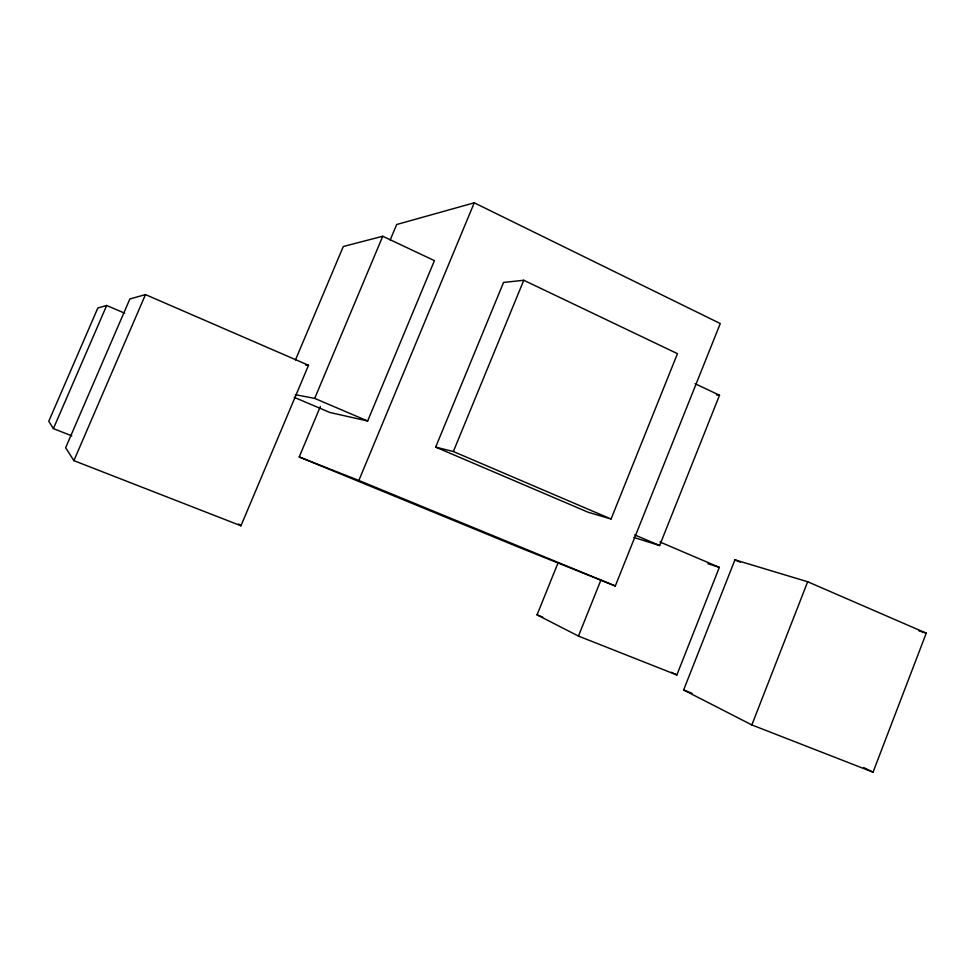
<?xml version="1.0" encoding="UTF-8"?>
<svg xmlns="http://www.w3.org/2000/svg" width="975" height="975" viewBox="0 0 975 975"><rect width="100%" height="100%" fill="white"/><g stroke="black" fill="none" stroke-linecap="round" stroke-linejoin="round"><path stroke-width="1.46" d="M873.039 772.188L926.25 633.165L807.678 581.746L734.931 559.845L683.621 689.983L751.835 724.937L873.039 772.188L863.594 767.52M751.835 724.937L807.678 581.746M557.956 563.062L537.054 614.872L578.455 636.078L676.845 674.968L719.343 567.365L659.892 541.966M633.811 537.42L659.636 545.525L719.526 395.241L695.114 383.723M578.455 636.078L601.075 579.638M320.361 406.538L299.228 456.958L518.895 547.292L615.31 585.987L720.269 323.554L474.252 202.812L396.679 224.518L390.219 239.911M611.057 519.017L677.454 353.669L523.782 280.264L503.563 282.433L435.667 447.111L588.169 512.253L611.057 519.017L453.351 451.523L435.667 447.111M453.351 451.523L523.782 280.264M294.243 397.349L329.867 412.474L367.648 420.993L434.423 260.642L382.748 236.255L343.298 246.492L295.486 359.909M299.228 456.958L358.861 480.456L474.252 202.812M295.315 394.68L314.693 398.397L382.748 236.255M240.971 525.781L308.514 365.284L145.47 294.584L129.87 298.972L65.642 447.732L73.893 460.651L240.971 525.781L238.607 523.965M73.893 460.651L145.47 294.584M71.748 435.849L53.406 428.598L106.689 305.492L124.702 313.194M106.689 305.492L97.853 307.978L48.75 421.31L53.406 428.598M716.552 395.009L719.526 395.241M305.516 365.016L308.514 365.284M707.923 563.733L719.343 567.365M919.023 630.874L926.25 633.165M683.621 689.983L692.067 693.298M537.054 614.872L542.661 617.09M358.861 480.456L615.31 585.987M314.693 398.397L367.648 420.993M634.652 534.873L659.636 545.525M734.931 559.845L740.513 562.246M671.446 672.287L676.845 674.968"/></g></svg>
